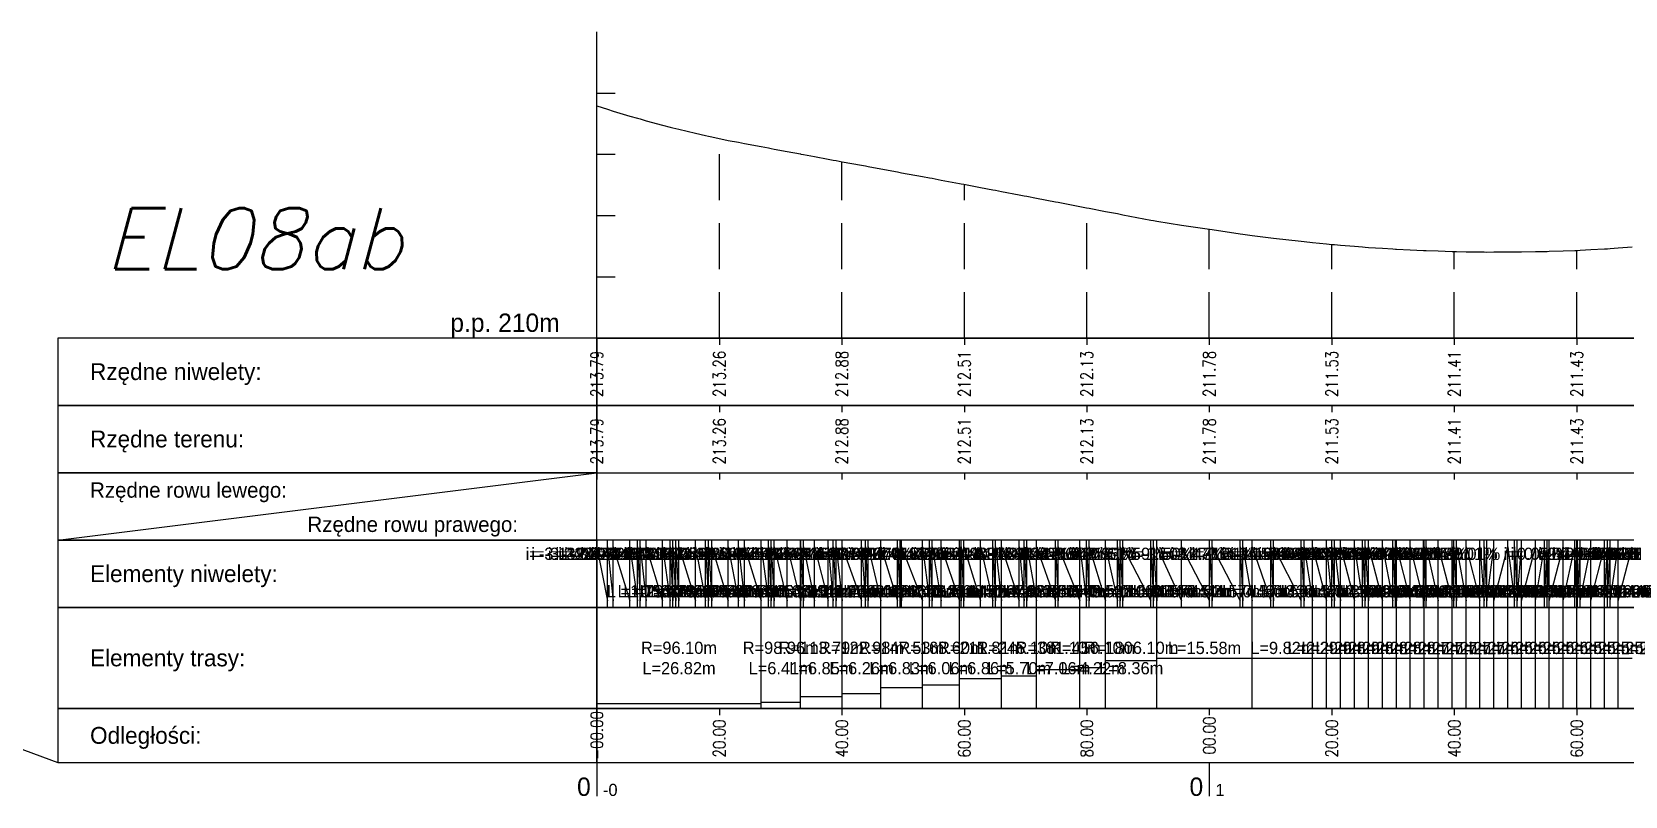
# Model space of a CAD drawing. Header units: metres. Extents: x 7399493 to 7407015, y 5696902 to 5712236.
# Drawn here: x 7406036.4 to 7406296.5, y 5701190.1 to 5701314.9 of the extents above; entities that cross this region are included whole.
import ezdxf

# ---------------------------------------------------------------- set-up
doc = ezdxf.new("R2010")
doc.units = ezdxf.units.M
doc.linetypes.add('DASHED', pattern=[0.75, 0.5, -0.25])
for name, color, linetype in [('pomoc', 140, 'Continuous'), ('PR_0', 7, 'Continuous'), ('PR_istniejacy_teren', 7, 'Continuous')]:
    doc.layers.add(name, color=color, linetype=linetype)
doc.styles.add('simplex 0.80', font='simplex.shx', dxfattribs={"width": 0.8})
doc.styles.add('Standard poch.', font='simplex.shx', dxfattribs={"oblique": 15})

# ---------------------------------------------------------------- blocks, each defined once
blk = doc.blocks.new('*U191')
at = {"layer": 'PR_0', "color": 1, "linetype": 'Continuous', "lineweight": -3, "char_height": 2}
for s, insert, attachment_point in [('i=-3.11%', (7404375.19, 5701780.92), 9), ('i=-3.24%', (7404376.12, 5701780.92), 9), ('i=-3.02%', (7404378.8, 5701780.92), 9), ('i=-2.79%', (7404380.08, 5701780.92), 9), ('i=-2.87%', (7404380.53, 5701780.92), 9), ('i=-2.93%', (7404381.48, 5701780.92), 9), ('i=-2.71%', (7404384.16, 5701780.92), 9), ('i=-2.48%', (7404385.42, 5701780.92), 9), ('i=-2.55%', (7404385.87, 5701780.92), 9), ('i=-2.67%', (7404386.31, 5701780.92), 9), ('i=-2.61%', (7404386.85, 5701780.92), 9), ('i=-2.39%', (7404389.53, 5701780.92), 9), ('i=-2.17%', (7404391.2, 5701780.92), 9), ('i=-2.35%', (7404391.65, 5701780.92), 9), ('i=-2.30%', (7404392.21, 5701780.92), 9), ('i=-2.08%', (7404394.89, 5701780.92), 9), ('i=-1.86%', (7404396.54, 5701780.92), 9), ('i=-2.12%', (7404397.57, 5701780.92), 9), ('i=-1.89%', (7404400.25, 5701780.92), 9), ('i=-1.69%', (7404401.44, 5701780.92), 9), ('i=-1.74%', (7404401.88, 5701780.92), 9), ('i=-2.14%', (7404402.39, 5701780.92), 9), ('i=-1.97%', (7404404.53, 5701780.92), 9), ('i=-1.80%', (7404406.67, 5701780.92), 9), ('i=-1.63%', (7404406.77, 5701780.92), 9), ('i=-1.67%', (7404407.2, 5701780.92), 9), ('i=-1.98%', (7404408.95, 5701780.92), 9), ('i=-1.82%', (7404411.23, 5701780.92), 9), ('i=-1.66%', (7404412.05, 5701780.92), 9), ('i=-1.70%', (7404412.49, 5701780.92), 9), ('i=-2.03%', (7404413.52, 5701780.92), 9), ('i=-1.85%', (7404416.65, 5701780.92), 9), ('i=-1.64%', (7404417.31, 5701780.92), 9), ('i=-1.68%', (7404417.75, 5701780.92), 9), ('i=-1.99%', (7404419.78, 5701780.92), 9), ('i=-1.79%', (7404422.54, 5701780.92), 9), ('i=-1.83%', (7404422.99, 5701780.92), 9), ('i=-2.09%', (7404423.19, 5701780.92), 9), ('i=-1.90%', (7404426.61, 5701780.92), 9), ('i=-1.74%', (7404427.75, 5701780.92), 9), ('i=-1.76%', (7404428.19, 5701780.92), 9), ('i=-2.01%', (7404429.64, 5701780.92), 9), ('i=-1.86%', (7404432.67, 5701780.92), 9), ('i=-1.72%', (7404432.94, 5701780.92), 9), ('i=-1.75%', (7404433.38, 5701780.92), 9), ('i=-1.95%', (7404436.1, 5701780.92), 9), ('i=-1.82%', (7404438.08, 5701780.92), 9), ('i=-1.84%', (7404438.53, 5701780.92), 9), ('i=-2.01%', (7404439.53, 5701780.92), 9), ('i=-1.90%', (7404442.38, 5701780.92), 9), ('i=-1.81%', (7404443.22, 5701780.92), 9), ('i=-1.83%', (7404443.66, 5701780.92), 9), ('i=-1.97%', (7404445.23, 5701780.92), 9), ('i=-1.89%', (7404448.32, 5701780.92), 9), ('i=-1.91%', (7404448.76, 5701780.92), 9), ('i=-1.94%', (7404452.29, 5701780.92), 9), ('i=-1.86%', (7404453.39, 5701780.92), 9), ('i=-1.87%', (7404453.83, 5701780.92), 9), ('i=-1.96%', (7404456.51, 5701780.92), 9), ('i=-1.90%', (7404458.43, 5701780.92), 9), ('i=-1.91%', (7404458.88, 5701780.92), 9), ('i=-1.95%', (7404459.32, 5701780.92), 9), ('i=-1.95%', (7404463.9, 5701780.92), 9), ('i=-1.61%', (7404464.33, 5701780.92), 9), ('i=-1.61%', (7404464.87, 5701780.92), 9), ('i=-1.59%', (7404468.9, 5701780.92), 9), ('i=-1.50%', (7404473.46, 5701780.92), 9), ('i=-1.50%', (7404473.9, 5701780.92), 9), ('i=-1.47%', (7404478.46, 5701780.92), 9), ('i=-1.47%', (7404478.9, 5701780.92), 9), ('i=-1.31%', (7404480.46, 5701780.92), 9), ('i=-1.31%', (7404483.46, 5701780.92), 9), ('i=-1.31%', (7404483.9, 5701780.92), 9), ('i=-1.15%', (7404488.46, 5701780.92), 9), ('i=-1.15%', (7404488.9, 5701780.92), 9), ('i=-0.98%', (7404490.28, 5701780.92), 9), ('i=-0.98%', (7404492.57, 5701780.92), 9), ('i=-0.98%', (7404493.46, 5701780.92), 9), ('i=-0.98%', (7404493.89, 5701780.92), 9), ('i=-0.81%', (7404494.85, 5701780.92), 9), ('i=-0.81%', (7404497.14, 5701780.92), 9), ('i=-0.82%', (7404498.45, 5701780.92), 9), ('i=-0.82%', (7404498.88, 5701780.92), 9), ('i=-0.64%', (7404499.42, 5701780.92), 9), ('i=-0.65%', (7404501.71, 5701780.92), 9), ('i=-0.66%', (7404503.43, 5701780.92), 9), ('i=-0.66%', (7404503.86, 5701780.92), 9), ('i=-0.46%', (7404503.99, 5701780.92), 9), ('i=-0.47%', (7404506.26, 5701780.92), 9), ('i=-0.49%', (7404508.4, 5701780.92), 9), ('i=-0.49%', (7404508.54, 5701780.92), 9), ('i=-0.51%', (7404508.83, 5701780.92), 9), ('i=-0.30%', (7404510.81, 5701780.92), 9), ('i=-0.32%', (7404513.09, 5701780.92), 9), ('i=-0.35%', (7404513.36, 5701780.92), 9), ('i=-0.35%', (7404513.8, 5701780.92), 9), ('i=-0.12%', (7404515.36, 5701780.92), 9), ('i=-0.15%', (7404517.63, 5701780.92), 9), ('i=-0.18%', (7404518.31, 5701780.92), 9), ('i=-0.18%', (7404518.75, 5701780.92), 9), ('i=-0.01%', (7404523.26, 5701780.92), 9), ('i=-0.01%', (7404523.69, 5701780.92), 9), ('i=0.05%', (7404524.25, 5701780.92), 7), ('i=0.02%', (7404525.39, 5701780.92), 7), ('i=0.24%', (7404529.19, 5701780.92), 7), ('i=0.20%', (7404529.92, 5701780.92), 7), ('i=0.16%', (7404532.18, 5701780.92), 7), ('i=0.16%', (7404533.69, 5701780.92), 7), ('i=0.42%', (7404534.13, 5701780.92), 7), ('i=0.38%', (7404534.44, 5701780.92), 7), ('i=0.33%', (7404536.7, 5701780.92), 7), ('i=0.33%', (7404538.62, 5701780.92), 7), ('i=0.28%', (7404538.95, 5701780.92), 7), ('i=0.56%', (7404539.06, 5701780.92), 7), ('i=0.56%', (7404539.49, 5701780.92), 7), ('i=0.51%', (7404541.21, 5701780.92), 7), ('i=0.46%', (7404543.46, 5701780.92), 7), ('L =1.75m', (7404377.81, 5701774.8), 7), ('L =0.93m', (7404379.56, 5701774.8), 7), ('L =2.68m', (7404380.49, 5701774.8), 7), ('L =1.28m', (7404383.18, 5701774.8), 7), ('L =0.45m', (7404384.45, 5701774.8), 7), ('L =0.96m', (7404384.9, 5701774.8), 7), ('L =2.68m', (7404385.86, 5701774.8), 7), ('L =1.25m', (7404388.54, 5701774.8), 7), ('L =0.45m', (7404389.79, 5701774.8), 7), ('L =0.44m', (7404390.24, 5701774.8), 7), ('L =0.54m', (7404390.68, 5701774.8), 7), ('L =2.68m', (7404391.22, 5701774.8), 7), ('L =1.68m', (7404393.9, 5701774.8), 7), ('L =0.44m', (7404395.58, 5701774.8), 7), ('L =0.56m', (7404396.02, 5701774.8), 7), ('L =2.68m', (7404396.58, 5701774.8), 7), ('L =1.65m', (7404399.27, 5701774.8), 7), ('L =1.03m', (7404400.92, 5701774.8), 7), ('L =2.68m', (7404401.95, 5701774.8), 7), ('L =1.19m', (7404404.63, 5701774.8), 7), ('L =0.44m', (7404405.81, 5701774.8), 7), ('L =0.51m', (7404406.26, 5701774.8), 7), ('L =2.14m', (7404406.77, 5701774.8), 7), ('L =2.14m', (7404408.9, 5701774.8), 7), ('L =0.10m', (7404411.04, 5701774.8), 7), ('L =0.43m', (7404411.14, 5701774.8), 7), ('L =1.75m', (7404411.57, 5701774.8), 7), ('L =2.28m', (7404413.33, 5701774.8), 7), ('L =0.81m', (7404415.61, 5701774.8), 7), ('L =0.44m', (7404416.42, 5701774.8), 7), ('L =1.03m', (7404416.86, 5701774.8), 7), ('L =3.13m', (7404417.89, 5701774.8), 7), ('L =0.66m', (7404421.02, 5701774.8), 7), ('L =0.44m', (7404421.68, 5701774.8), 7), ('L =2.03m', (7404422.13, 5701774.8), 7), ('L =2.76m', (7404424.15, 5701774.8), 7), ('L =0.45m', (7404426.92, 5701774.8), 7), ('L =0.21m', (7404427.36, 5701774.8), 7), ('L =3.41m', (7404427.57, 5701774.8), 7), ('L =1.14m', (7404430.98, 5701774.8), 7), ('L =0.45m', (7404432.12, 5701774.8), 7), ('L =1.44m', (7404432.57, 5701774.8), 7), ('L =3.03m', (7404434.01, 5701774.8), 7), ('L =0.27m', (7404437.04, 5701774.8), 7), ('L =0.44m', (7404437.32, 5701774.8), 7), ('L =2.72m', (7404437.75, 5701774.8), 7), ('L =1.98m', (7404440.48, 5701774.8), 7), ('L =0.45m', (7404442.46, 5701774.8), 7), ('L =1.00m', (7404442.91, 5701774.8), 7), ('L =2.85m', (7404443.91, 5701774.8), 7), ('L =0.84m', (7404446.76, 5701774.8), 7), ('L =0.44m', (7404447.59, 5701774.8), 7), ('L =1.57m', (7404448.03, 5701774.8), 7), ('L =3.09m', (7404449.6, 5701774.8), 7), ('L =0.44m', (7404452.69, 5701774.8), 7), ('L =3.53m', (7404453.13, 5701774.8), 7), ('L =1.10m', (7404456.66, 5701774.8), 7), ('L =0.44m', (7404457.76, 5701774.8), 7), ('L =2.68m', (7404458.21, 5701774.8), 7), ('L =1.92m', (7404460.88, 5701774.8), 7), ('L =0.44m', (7404462.81, 5701774.8), 7), ('L =0.44m', (7404463.25, 5701774.8), 7), ('L =4.57m', (7404463.7, 5701774.8), 7), ('L =0.44m', (7404468.27, 5701774.8), 7), ('L =0.54m', (7404468.71, 5701774.8), 7), ('L =4.02m', (7404469.25, 5701774.8), 7), ('L =4.57m', (7404473.27, 5701774.8), 7), ('L =0.43m', (7404477.84, 5701774.8), 7), ('L =4.57m', (7404478.27, 5701774.8), 7), ('L =0.43m', (7404482.84, 5701774.8), 7), ('L =1.56m', (7404483.27, 5701774.8), 7), ('L =3.01m', (7404484.83, 5701774.8), 7), ('L =0.43m', (7404487.84, 5701774.8), 7), ('L =4.57m', (7404488.27, 5701774.8), 7), ('L =0.43m', (7404492.84, 5701774.8), 7), ('L =1.38m', (7404493.27, 5701774.8), 7), ('L =2.29m', (7404494.65, 5701774.8), 7), ('L =0.89m', (7404496.94, 5701774.8), 7), ('L =0.43m', (7404497.83, 5701774.8), 7), ('L =0.96m', (7404498.27, 5701774.8), 7), ('L =2.28m', (7404499.23, 5701774.8), 7), ('L =1.31m', (7404501.51, 5701774.8), 7), ('L =0.43m', (7404502.82, 5701774.8), 7), ('L =0.54m', (7404503.26, 5701774.8), 7), ('L =2.28m', (7404503.8, 5701774.8), 7), ('L =1.72m', (7404506.08, 5701774.8), 7), ('L =0.43m', (7404507.8, 5701774.8), 7), ('L =0.12m', (7404508.24, 5701774.8), 7), ('L =2.28m', (7404508.36, 5701774.8), 7), ('L =1.14m', (7404521.02, 5701774.8), 9), ('L =2.13m', (7404510.64, 5701774.8), 7), ('L =2.26m', (7404523.28, 5701774.8), 9), ('L =0.14m', (7404512.77, 5701774.8), 7), ('L =0.29m', (7404512.91, 5701774.8), 7), ('L =1.98m', (7404513.21, 5701774.8), 7), ('L =0.73m', (7404525.55, 5701774.8), 9), ('L =2.27m', (7404515.19, 5701774.8), 7), ('L =2.26m', (7404527.81, 5701774.8), 9), ('L =0.27m', (7404517.46, 5701774.8), 7), ('L =0.44m', (7404517.74, 5701774.8), 7), ('L =1.51m', (7404529.32, 5701774.8), 9), ('L =1.56m', (7404518.17, 5701774.8), 7), ('L =0.43m', (7404529.75, 5701774.8), 9), ('L =0.31m', (7404530.07, 5701774.8), 9), ('L =2.27m', (7404519.73, 5701774.8), 7), ('L =2.26m', (7404532.32, 5701774.8), 9), ('L =0.69m', (7404522, 5701774.8), 7), ('L =0.44m', (7404522.69, 5701774.8), 7), ('L =1.92m', (7404534.25, 5701774.8), 9), ('L =0.33m', (7404534.58, 5701774.8), 9), ('L =0.10m', (7404534.68, 5701774.8), 9), ('L =0.43m', (7404535.11, 5701774.8), 9), ('L =1.72m', (7404536.83, 5701774.8), 9), ('L =1.10m', (7404526.53, 5701774.8), 7), ('L =0.44m', (7404527.63, 5701774.8), 7), ('L =2.25m', (7404539.09, 5701774.8), 9), ('L =0.51m', (7404539.6, 5701774.8), 9), ('L =0.43m', (7404540.03, 5701774.8), 9), ('L =1.30m', (7404541.34, 5701774.8), 9), ('L =2.25m', (7404543.58, 5701774.8), 9), ('L =0.92m', (7404544.51, 5701774.8), 9), ('L =1.32m', (7404545.83, 5701774.8), 9), ('L =2.24m', (7404548.07, 5701774.8), 9), ('L =0.90m', (7404548.97, 5701774.8), 9), ('L =0.44m', (7404549.41, 5701774.8), 9), ('L =0.91m', (7404550.32, 5701774.8), 9), ('L =2.24m', (7404552.56, 5701774.8), 9), ('L =1.31m', (7404553.86, 5701774.8), 9), ('L =0.43m', (7404554.3, 5701774.8), 9), ('L =0.50m', (7404554.8, 5701774.8), 9)]:
    blk.add_mtext(s, dxfattribs=dict(at, insert=insert, attachment_point=attachment_point))
blk = doc.blocks.new('*U190')
at = {"layer": 'pomoc', "color": 1, "linetype": 'Continuous', "lineweight": -3, "char_height": 2}
for s, insert, attachment_point in [('R=96.10m^JL=26.82m', (7404389.6, 5701764.92), 5), ('R=98.96m^JL=6.41m', (7404406.21, 5701764.92), 5), ('R=113.79m^JL=6.85m', (7404412.84, 5701764.92), 5), ('R=122.98m^JL=6.26m', (7404419.4, 5701764.92), 5), ('R=147.53m^JL=6.83m', (7404425.94, 5701764.92), 5), ('R=163.60m^JL=6.06m', (7404432.39, 5701764.92), 5), ('R=211.81m^JL=6.86m', (7404438.85, 5701764.92), 5), ('R=246.10m^JL=5.70m', (7404445.13, 5701764.92), 5), ('R=381.10m^JL=7.06m', (7404451.51, 5701764.92), 5), ('R=456.10m^JL=4.22m', (7404457.15, 5701764.92), 5), ('R=1806.10m^JL=8.36m', (7404463.44, 5701764.92), 5), ('L=15.58m', (7404475.41, 5701765.55), 8), ('L=9.82m', (7404488.12, 5701765.55), 8), ('L=2.29m', (7404494.17, 5701765.55), 8), ('L=2.29m', (7404496.46, 5701765.55), 8), ('L=2.28m', (7404498.74, 5701765.55), 8), ('L=2.29m', (7404501.03, 5701765.55), 8), ('L=2.28m', (7404503.31, 5701765.55), 8), ('L=2.28m', (7404505.6, 5701765.55), 8), ('L=2.28m', (7404507.87, 5701765.55), 8), ('L=2.28m', (7404510.15, 5701765.55), 8), ('L=2.27m', (7404512.43, 5701765.55), 8), ('L=2.27m', (7404514.7, 5701765.55), 8), ('L=2.27m', (7404516.97, 5701765.55), 8), ('L=2.27m', (7404519.24, 5701765.55), 8), ('L=2.27m', (7404521.51, 5701765.55), 8), ('L=2.26m', (7404523.78, 5701765.55), 8), ('L=2.26m', (7404526.04, 5701765.55), 8), ('L=2.26m', (7404528.3, 5701765.55), 8), ('L=2.26m', (7404530.56, 5701765.55), 8), ('L=2.26m', (7404532.82, 5701765.55), 8), ('L=2.26m', (7404535.08, 5701765.55), 8), ('L=2.25m', (7404537.33, 5701765.55), 8), ('L=2.25m', (7404539.58, 5701765.55), 8), ('L=2.25m', (7404541.84, 5701765.55), 8), ('L=2.25m', (7404544.08, 5701765.55), 8), ('L=2.25m', (7404546.33, 5701765.55), 8), ('L=2.24m', (7404548.58, 5701765.55), 8)]:
    blk.add_mtext(s, dxfattribs=dict(at, insert=insert, attachment_point=attachment_point))
blk = doc.blocks.new('*U188')
at = {"layer": 'pomoc', "color": 1, "linetype": 'Continuous', "lineweight": -3}
for s, insert, char_height, attachment_point in [('0', (7404375.19, 5701742.37), 3, 9), ('0', (7404475.19, 5701742.37), 3, 9), ('-0', (7404377.19, 5701742.37), 2, 7), ('1', (7404477.19, 5701742.37), 2, 7)]:
    blk.add_mtext(s, dxfattribs=dict(at, insert=insert, char_height=char_height, attachment_point=attachment_point))

msp = doc.modelspace()

# ---------------------------------------------------------------- linework, layer by layer
at = {"layer": 'pomoc', "color": 7, "linetype": 'Continuous', "lineweight": -3}
for p, q in [((7406128.65, 5701264.91), (7406128.65, 5701314.91)), ((7406128.65, 5701304.91), (7406131.65, 5701304.91)), ((7406128.65, 5701294.91), (7406131.65, 5701294.91)), ((7406128.65, 5701284.91), (7406131.65, 5701284.91)), ((7406128.65, 5701274.91), (7406131.65, 5701274.91)), ((7406128.65, 5701264.91), (7406568.65, 5701264.91)), ((7406128.65, 5701253.91), (7406128.65, 5701252.81)), ((7406148.65, 5701253.91), (7406148.65, 5701252.81)), ((7406168.65, 5701253.91), (7406168.65, 5701252.81)), ((7406188.65, 5701253.91), (7406188.65, 5701252.81)), ((7406208.65, 5701253.91), (7406208.65, 5701252.81)), ((7406228.65, 5701253.91), (7406228.65, 5701252.81)), ((7406248.65, 5701253.91), (7406248.65, 5701252.81)), ((7406268.65, 5701253.91), (7406268.65, 5701252.81)), ((7406288.65, 5701253.91), (7406288.65, 5701252.81)), ((7406040.65, 5701231.91), (7406128.65, 5701242.91)), ((7406128.65, 5701242.91), (7406128.65, 5701241.81)), ((7406148.65, 5701242.91), (7406148.65, 5701241.81)), ((7406168.65, 5701242.91), (7406168.65, 5701241.81)), ((7406188.65, 5701242.91), (7406188.65, 5701241.81)), ((7406208.65, 5701242.91), (7406208.65, 5701241.81)), ((7406228.65, 5701242.91), (7406228.65, 5701241.81)), ((7406248.65, 5701242.91), (7406248.65, 5701241.81)), ((7406268.65, 5701242.91), (7406268.65, 5701241.81)), ((7406288.65, 5701242.91), (7406288.65, 5701241.81)), ((7406128.65, 5701204.41), (7406128.65, 5701203.31)), ((7406148.65, 5701204.41), (7406148.65, 5701203.31)), ((7406168.65, 5701204.41), (7406168.65, 5701203.31)), ((7406188.65, 5701204.41), (7406188.65, 5701203.31)), ((7406208.65, 5701204.41), (7406208.65, 5701203.31)), ((7406228.65, 5701204.41), (7406228.65, 5701203.31)), ((7406248.65, 5701204.41), (7406248.65, 5701203.31)), ((7406268.65, 5701204.41), (7406268.65, 5701203.31)), ((7406288.65, 5701204.41), (7406288.65, 5701203.31)), ((7406128.65, 5701195.61), (7406128.65, 5701190.11)), ((7406228.65, 5701195.61), (7406228.65, 5701190.11))]:
    msp.add_line(p, q, dxfattribs=at)
at = {"layer": 'pomoc', "color": 7, "linetype": 'DASHED', "lineweight": -3, "ltscale": 15}
for p, q in [((7406128.65, 5701264.91), (7406128.65, 5701302.82)), ((7406148.65, 5701264.91), (7406148.65, 5701297.49)), ((7406168.65, 5701264.91), (7406168.65, 5701293.71)), ((7406188.65, 5701264.91), (7406188.65, 5701290)), ((7406208.65, 5701264.91), (7406208.65, 5701286.19)), ((7406228.65, 5701264.91), (7406228.65, 5701282.68)), ((7406248.65, 5701264.91), (7406248.65, 5701280.2)), ((7406268.65, 5701264.91), (7406268.65, 5701279.04)), ((7406288.65, 5701264.91), (7406288.65, 5701279.23))]:
    msp.add_line(p, q, dxfattribs=at)
at = {"layer": 'pomoc', "color": 1, "linetype": 'Continuous', "lineweight": -3}
for p, q in [((7406128.65, 5701264.91), (7406128.65, 5701263.81)), ((7406148.65, 5701264.91), (7406148.65, 5701263.81)), ((7406168.65, 5701264.91), (7406168.65, 5701263.81)), ((7406188.65, 5701264.91), (7406188.65, 5701263.81)), ((7406208.65, 5701264.91), (7406208.65, 5701263.81)), ((7406228.65, 5701264.91), (7406228.65, 5701263.81)), ((7406248.65, 5701264.91), (7406248.65, 5701263.81)), ((7406268.65, 5701264.91), (7406268.65, 5701263.81)), ((7406288.65, 5701264.91), (7406288.65, 5701263.81)), ((7406128.65, 5701242.91), (7406128.65, 5701241.81)), ((7406148.65, 5701242.91), (7406148.65, 5701241.81)), ((7406168.65, 5701242.91), (7406168.65, 5701241.81)), ((7406188.65, 5701242.91), (7406188.65, 5701241.81)), ((7406208.65, 5701242.91), (7406208.65, 5701241.81)), ((7406228.65, 5701242.91), (7406228.65, 5701241.81)), ((7406248.65, 5701242.91), (7406248.65, 5701241.81)), ((7406268.65, 5701242.91), (7406268.65, 5701241.81)), ((7406288.65, 5701242.91), (7406288.65, 5701241.81)), ((7406128.65, 5701220.91), (7406128.65, 5701231.91)), ((7406128.65, 5701230.81), (7406130.4, 5701222.01)), ((7406130.4, 5701220.91), (7406130.4, 5701231.91)), ((7406130.4, 5701230.81), (7406131.33, 5701222.01)), ((7406131.33, 5701220.91), (7406131.33, 5701231.91)), ((7406131.33, 5701230.81), (7406134.01, 5701222.01)), ((7406134.01, 5701220.91), (7406134.01, 5701231.91)), ((7406134.01, 5701230.81), (7406135.29, 5701222.01)), ((7406135.29, 5701220.91), (7406135.29, 5701231.91)), ((7406135.29, 5701230.81), (7406135.74, 5701222.01)), ((7406135.74, 5701220.91), (7406135.74, 5701231.91)), ((7406135.74, 5701230.81), (7406136.69, 5701222.01)), ((7406136.69, 5701220.91), (7406136.69, 5701231.91)), ((7406136.69, 5701230.81), (7406139.37, 5701222.01)), ((7406139.37, 5701220.91), (7406139.37, 5701231.91)), ((7406139.37, 5701230.81), (7406140.63, 5701222.01)), ((7406140.63, 5701220.91), (7406140.63, 5701231.91)), ((7406140.63, 5701230.81), (7406141.07, 5701222.01)), ((7406141.07, 5701220.91), (7406141.07, 5701231.91)), ((7406141.07, 5701230.81), (7406141.52, 5701222.01)), ((7406141.52, 5701220.91), (7406141.52, 5701231.91)), ((7406141.52, 5701230.81), (7406142.05, 5701222.01)), ((7406142.05, 5701220.91), (7406142.05, 5701231.91)), ((7406142.05, 5701230.81), (7406144.74, 5701222.01)), ((7406144.74, 5701220.91), (7406144.74, 5701231.91)), ((7406144.74, 5701230.81), (7406146.41, 5701222.01)), ((7406146.41, 5701220.91), (7406146.41, 5701231.91)), ((7406146.41, 5701230.81), (7406146.86, 5701222.01)), ((7406146.86, 5701220.91), (7406146.86, 5701231.91)), ((7406146.86, 5701230.81), (7406147.42, 5701222.01)), ((7406147.42, 5701220.91), (7406147.42, 5701231.91)), ((7406147.42, 5701230.81), (7406150.1, 5701222.01)), ((7406150.1, 5701220.91), (7406150.1, 5701231.91)), ((7406150.1, 5701230.81), (7406151.75, 5701222.01)), ((7406151.75, 5701220.91), (7406151.75, 5701231.91)), ((7406151.75, 5701230.81), (7406152.78, 5701222.01)), ((7406152.78, 5701220.91), (7406152.78, 5701231.91)), ((7406152.78, 5701230.81), (7406155.46, 5701222.01)), ((7406155.46, 5701220.91), (7406155.46, 5701231.91)), ((7406155.46, 5701230.81), (7406156.65, 5701222.01)), ((7406156.65, 5701220.91), (7406156.65, 5701231.91)), ((7406156.65, 5701230.81), (7406157.09, 5701222.01)), ((7406157.09, 5701220.91), (7406157.09, 5701231.91)), ((7406157.09, 5701230.81), (7406157.6, 5701222.01)), ((7406157.6, 5701220.91), (7406157.6, 5701231.91)), ((7406157.6, 5701230.81), (7406159.74, 5701222.01)), ((7406159.74, 5701220.91), (7406159.74, 5701231.91)), ((7406159.74, 5701230.81), (7406161.88, 5701222.01)), ((7406161.88, 5701220.91), (7406161.88, 5701231.91)), ((7406161.88, 5701230.81), (7406161.98, 5701222.01)), ((7406161.98, 5701220.91), (7406161.98, 5701231.91)), ((7406161.98, 5701230.81), (7406162.41, 5701222.01)), ((7406162.41, 5701220.91), (7406162.41, 5701231.91)), ((7406162.41, 5701230.81), (7406164.16, 5701222.01)), ((7406164.16, 5701220.91), (7406164.16, 5701231.91)), ((7406164.16, 5701230.81), (7406166.44, 5701222.01)), ((7406166.44, 5701220.91), (7406166.44, 5701231.91)), ((7406166.44, 5701230.81), (7406167.25, 5701222.01)), ((7406167.25, 5701220.91), (7406167.25, 5701231.91)), ((7406167.25, 5701230.81), (7406167.7, 5701222.01)), ((7406167.7, 5701220.91), (7406167.7, 5701231.91)), ((7406167.7, 5701230.81), (7406168.73, 5701222.01)), ((7406168.73, 5701220.91), (7406168.73, 5701231.91)), ((7406168.73, 5701230.81), (7406171.86, 5701222.01)), ((7406171.86, 5701220.91), (7406171.86, 5701231.91)), ((7406171.86, 5701230.81), (7406172.51, 5701222.01)), ((7406172.51, 5701220.91), (7406172.51, 5701231.91)), ((7406172.51, 5701230.81), (7406172.96, 5701222.01)), ((7406172.96, 5701220.91), (7406172.96, 5701231.91)), ((7406172.96, 5701230.81), (7406174.99, 5701222.01)), ((7406174.99, 5701220.91), (7406174.99, 5701231.91)), ((7406174.99, 5701230.81), (7406177.75, 5701222.01)), ((7406177.75, 5701220.91), (7406177.75, 5701231.91)), ((7406177.75, 5701230.81), (7406178.2, 5701222.01)), ((7406178.2, 5701220.91), (7406178.2, 5701231.91)), ((7406178.2, 5701230.81), (7406178.4, 5701222.01)), ((7406178.4, 5701220.91), (7406178.4, 5701231.91)), ((7406178.4, 5701230.81), (7406181.82, 5701222.01)), ((7406181.82, 5701220.91), (7406181.82, 5701231.91)), ((7406181.82, 5701230.81), (7406182.96, 5701222.01)), ((7406182.96, 5701220.91), (7406182.96, 5701231.91)), ((7406182.96, 5701230.81), (7406183.4, 5701222.01)), ((7406183.4, 5701220.91), (7406183.4, 5701231.91)), ((7406183.4, 5701230.81), (7406184.85, 5701222.01)), ((7406184.85, 5701220.91), (7406184.85, 5701231.91)), ((7406184.85, 5701230.81), (7406187.88, 5701222.01)), ((7406187.88, 5701220.91), (7406187.88, 5701231.91)), ((7406187.88, 5701230.81), (7406188.15, 5701222.01)), ((7406188.15, 5701220.91), (7406188.15, 5701231.91)), ((7406188.15, 5701230.81), (7406188.59, 5701222.01)), ((7406188.59, 5701220.91), (7406188.59, 5701231.91)), ((7406188.59, 5701230.81), (7406191.31, 5701222.01)), ((7406191.31, 5701220.91), (7406191.31, 5701231.91)), ((7406191.31, 5701230.81), (7406193.29, 5701222.01)), ((7406193.29, 5701220.91), (7406193.29, 5701231.91)), ((7406193.29, 5701230.81), (7406193.74, 5701222.01)), ((7406193.74, 5701220.91), (7406193.74, 5701231.91)), ((7406193.74, 5701230.81), (7406194.74, 5701222.01)), ((7406194.74, 5701220.91), (7406194.74, 5701231.91)), ((7406194.74, 5701230.81), (7406197.59, 5701222.01)), ((7406197.59, 5701220.91), (7406197.59, 5701231.91)), ((7406197.59, 5701230.81), (7406198.43, 5701222.01)), ((7406198.43, 5701220.91), (7406198.43, 5701231.91)), ((7406198.43, 5701230.81), (7406198.87, 5701222.01)), ((7406198.87, 5701220.91), (7406198.87, 5701231.91)), ((7406198.87, 5701230.81), (7406200.44, 5701222.01)), ((7406200.44, 5701220.91), (7406200.44, 5701231.91)), ((7406200.44, 5701230.81), (7406203.53, 5701222.01)), ((7406203.53, 5701220.91), (7406203.53, 5701231.91)), ((7406203.53, 5701230.81), (7406203.97, 5701222.01)), ((7406203.97, 5701220.91), (7406203.97, 5701231.91)), ((7406203.97, 5701230.81), (7406207.5, 5701222.01)), ((7406207.5, 5701220.91), (7406207.5, 5701231.91)), ((7406207.5, 5701230.81), (7406208.6, 5701222.01)), ((7406208.6, 5701220.91), (7406208.6, 5701231.91)), ((7406208.6, 5701230.81), (7406209.04, 5701222.01)), ((7406209.04, 5701220.91), (7406209.04, 5701231.91)), ((7406209.04, 5701230.81), (7406211.72, 5701222.01)), ((7406211.72, 5701220.91), (7406211.72, 5701231.91)), ((7406211.72, 5701230.81), (7406213.64, 5701222.01)), ((7406213.64, 5701220.91), (7406213.64, 5701231.91)), ((7406213.64, 5701230.81), (7406214.09, 5701222.01)), ((7406214.09, 5701220.91), (7406214.09, 5701231.91)), ((7406214.09, 5701230.81), (7406214.53, 5701222.01)), ((7406214.53, 5701220.91), (7406214.53, 5701231.91)), ((7406214.53, 5701230.81), (7406219.1, 5701222.01)), ((7406219.1, 5701220.91), (7406219.1, 5701231.91)), ((7406219.1, 5701230.81), (7406219.54, 5701222.01)), ((7406219.54, 5701220.91), (7406219.54, 5701231.91)), ((7406219.54, 5701230.81), (7406220.08, 5701222.01)), ((7406220.08, 5701220.91), (7406220.08, 5701231.91)), ((7406220.08, 5701230.81), (7406224.11, 5701222.01)), ((7406224.11, 5701220.91), (7406224.11, 5701231.91)), ((7406224.11, 5701230.81), (7406228.67, 5701222.01)), ((7406228.67, 5701220.91), (7406228.67, 5701231.91)), ((7406228.67, 5701230.81), (7406229.11, 5701222.01)), ((7406229.11, 5701220.91), (7406229.11, 5701231.91)), ((7406229.11, 5701230.81), (7406233.67, 5701222.01)), ((7406233.67, 5701220.91), (7406233.67, 5701231.91)), ((7406233.67, 5701230.81), (7406234.11, 5701222.01)), ((7406234.11, 5701220.91), (7406234.11, 5701231.91)), ((7406234.11, 5701230.81), (7406235.66, 5701222.01)), ((7406235.66, 5701220.91), (7406235.66, 5701231.91)), ((7406235.66, 5701230.81), (7406238.67, 5701222.01)), ((7406238.67, 5701220.91), (7406238.67, 5701231.91)), ((7406238.67, 5701230.81), (7406239.11, 5701222.01)), ((7406239.11, 5701220.91), (7406239.11, 5701231.91)), ((7406239.11, 5701230.81), (7406243.67, 5701222.01)), ((7406243.67, 5701220.91), (7406243.67, 5701231.91)), ((7406243.67, 5701230.81), (7406244.11, 5701222.01)), ((7406244.11, 5701220.91), (7406244.11, 5701231.91)), ((7406244.11, 5701230.81), (7406245.49, 5701222.01)), ((7406245.49, 5701220.91), (7406245.49, 5701231.91)), ((7406245.49, 5701230.81), (7406247.78, 5701222.01)), ((7406247.78, 5701220.91), (7406247.78, 5701231.91)), ((7406247.78, 5701230.81), (7406248.67, 5701222.01)), ((7406248.67, 5701220.91), (7406248.67, 5701231.91)), ((7406248.67, 5701230.81), (7406249.1, 5701222.01)), ((7406249.1, 5701220.91), (7406249.1, 5701231.91)), ((7406249.1, 5701230.81), (7406250.06, 5701222.01)), ((7406250.06, 5701220.91), (7406250.06, 5701231.91)), ((7406250.06, 5701230.81), (7406252.35, 5701222.01)), ((7406252.35, 5701220.91), (7406252.35, 5701231.91)), ((7406252.35, 5701230.81), (7406253.66, 5701222.01)), ((7406253.66, 5701220.91), (7406253.66, 5701231.91)), ((7406253.66, 5701230.81), (7406254.09, 5701222.01)), ((7406254.09, 5701220.91), (7406254.09, 5701231.91)), ((7406254.09, 5701230.81), (7406254.63, 5701222.01)), ((7406254.63, 5701220.91), (7406254.63, 5701231.91)), ((7406254.63, 5701230.81), (7406256.91, 5701222.01)), ((7406256.91, 5701220.91), (7406256.91, 5701231.91)), ((7406256.91, 5701230.81), (7406258.64, 5701222.01)), ((7406258.64, 5701220.91), (7406258.64, 5701231.91)), ((7406258.64, 5701230.81), (7406259.07, 5701222.01)), ((7406259.07, 5701220.91), (7406259.07, 5701231.91)), ((7406259.07, 5701230.81), (7406259.19, 5701222.01)), ((7406259.19, 5701220.91), (7406259.19, 5701231.91)), ((7406259.19, 5701230.81), (7406261.47, 5701222.01)), ((7406261.47, 5701220.91), (7406261.47, 5701231.91)), ((7406261.47, 5701230.81), (7406263.61, 5701222.01)), ((7406263.61, 5701220.91), (7406263.61, 5701231.91)), ((7406263.61, 5701230.81), (7406263.75, 5701222.01)), ((7406263.75, 5701220.91), (7406263.75, 5701231.91)), ((7406263.75, 5701230.81), (7406264.04, 5701222.01)), ((7406264.04, 5701220.91), (7406264.04, 5701231.91)), ((7406264.04, 5701230.81), (7406266.02, 5701222.01)), ((7406266.02, 5701220.91), (7406266.02, 5701231.91)), ((7406266.02, 5701230.81), (7406268.3, 5701222.01)), ((7406268.3, 5701220.91), (7406268.3, 5701231.91)), ((7406268.3, 5701230.81), (7406268.57, 5701222.01)), ((7406268.57, 5701220.91), (7406268.57, 5701231.91)), ((7406268.57, 5701230.81), (7406269.01, 5701222.01)), ((7406269.01, 5701220.91), (7406269.01, 5701231.91)), ((7406269.01, 5701230.81), (7406270.57, 5701222.01)), ((7406270.57, 5701220.91), (7406270.57, 5701231.91)), ((7406270.57, 5701230.81), (7406272.84, 5701222.01)), ((7406272.84, 5701220.91), (7406272.84, 5701231.91)), ((7406272.84, 5701230.81), (7406273.52, 5701222.01)), ((7406273.52, 5701220.91), (7406273.52, 5701231.91)), ((7406273.52, 5701230.81), (7406273.96, 5701222.01)), ((7406273.96, 5701220.91), (7406273.96, 5701231.91)), ((7406273.96, 5701222.01), (7406275.1, 5701230.81)), ((7406275.1, 5701220.91), (7406275.1, 5701231.91)), ((7406275.1, 5701222.01), (7406277.37, 5701230.81)), ((7406277.37, 5701220.91), (7406277.37, 5701231.91)), ((7406277.37, 5701230.81), (7406278.47, 5701222.01)), ((7406278.47, 5701220.91), (7406278.47, 5701231.91)), ((7406278.47, 5701230.81), (7406278.9, 5701222.01)), ((7406278.9, 5701220.91), (7406278.9, 5701231.91)), ((7406278.9, 5701222.01), (7406279.63, 5701230.81)), ((7406279.63, 5701220.91), (7406279.63, 5701231.91)), ((7406279.63, 5701222.01), (7406281.89, 5701230.81)), ((7406281.89, 5701220.91), (7406281.89, 5701231.91)), ((7406281.89, 5701222.01), (7406283.4, 5701230.81)), ((7406283.4, 5701220.91), (7406283.4, 5701231.91)), ((7406283.4, 5701222.01), (7406283.84, 5701230.81)), ((7406283.84, 5701220.91), (7406283.84, 5701231.91)), ((7406283.84, 5701222.01), (7406284.15, 5701230.81)), ((7406284.15, 5701220.91), (7406284.15, 5701231.91)), ((7406284.15, 5701222.01), (7406286.41, 5701230.81)), ((7406286.41, 5701220.91), (7406286.41, 5701231.91)), ((7406286.41, 5701222.01), (7406288.33, 5701230.81)), ((7406288.33, 5701220.91), (7406288.33, 5701231.91)), ((7406288.33, 5701222.01), (7406288.66, 5701230.81)), ((7406288.66, 5701220.91), (7406288.66, 5701231.91)), ((7406288.66, 5701222.01), (7406288.76, 5701230.81)), ((7406288.76, 5701220.91), (7406288.76, 5701231.91)), ((7406288.76, 5701222.01), (7406289.2, 5701230.81)), ((7406289.2, 5701220.91), (7406289.2, 5701231.91)), ((7406289.2, 5701222.01), (7406290.92, 5701230.81)), ((7406290.92, 5701220.91), (7406290.92, 5701231.91)), ((7406290.92, 5701222.01), (7406293.17, 5701230.81)), ((7406293.17, 5701220.91), (7406293.17, 5701231.91)), ((7406293.17, 5701222.01), (7406293.68, 5701230.81)), ((7406293.68, 5701220.91), (7406293.68, 5701231.91)), ((7406293.68, 5701222.01), (7406294.12, 5701230.81)), ((7406294.12, 5701220.91), (7406294.12, 5701231.91)), ((7406294.12, 5701222.01), (7406295.42, 5701230.81)), ((7406295.42, 5701220.91), (7406295.42, 5701231.91)), ((7406295.42, 5701222.01), (7406297.67, 5701230.81)), ((7406128.65, 5701204.41), (7406128.65, 5701220.91)), ((7406155.46, 5701204.41), (7406155.46, 5701220.91)), ((7406161.88, 5701204.41), (7406161.88, 5701220.91)), ((7406168.73, 5701204.41), (7406168.73, 5701220.91)), ((7406174.99, 5701204.41), (7406174.99, 5701220.91)), ((7406181.82, 5701204.41), (7406181.82, 5701220.91)), ((7406187.88, 5701204.41), (7406187.88, 5701220.91)), ((7406194.74, 5701204.41), (7406194.74, 5701220.91)), ((7406200.44, 5701204.41), (7406200.44, 5701220.91)), ((7406207.5, 5701204.41), (7406207.5, 5701220.91)), ((7406211.72, 5701204.41), (7406211.72, 5701220.91)), ((7406220.08, 5701204.41), (7406220.08, 5701220.91)), ((7406235.66, 5701204.41), (7406235.66, 5701220.91)), ((7406245.49, 5701204.41), (7406245.49, 5701220.91)), ((7406247.78, 5701204.41), (7406247.78, 5701220.91)), ((7406250.06, 5701204.41), (7406250.06, 5701220.91)), ((7406252.35, 5701204.41), (7406252.35, 5701220.91)), ((7406254.63, 5701204.41), (7406254.63, 5701220.91)), ((7406256.91, 5701204.41), (7406256.91, 5701220.91)), ((7406259.19, 5701204.41), (7406259.19, 5701220.91)), ((7406261.47, 5701204.41), (7406261.47, 5701220.91)), ((7406263.75, 5701204.41), (7406263.75, 5701220.91)), ((7406266.02, 5701204.41), (7406266.02, 5701220.91)), ((7406268.3, 5701204.41), (7406268.3, 5701220.91)), ((7406270.57, 5701204.41), (7406270.57, 5701220.91)), ((7406272.84, 5701204.41), (7406272.84, 5701220.91)), ((7406275.1, 5701204.41), (7406275.1, 5701220.91)), ((7406277.37, 5701204.41), (7406277.37, 5701220.91)), ((7406279.63, 5701204.41), (7406279.63, 5701220.91)), ((7406281.89, 5701204.41), (7406281.89, 5701220.91)), ((7406284.15, 5701204.41), (7406284.15, 5701220.91)), ((7406286.41, 5701204.41), (7406286.41, 5701220.91)), ((7406288.66, 5701204.41), (7406288.66, 5701220.91)), ((7406290.92, 5701204.41), (7406290.92, 5701220.91)), ((7406293.17, 5701204.41), (7406293.17, 5701220.91)), ((7406295.42, 5701204.41), (7406295.42, 5701220.91)), ((7406211.72, 5701211.09), (7406211.72, 5701212.26)), ((7406211.72, 5701212.26), (7406220.08, 5701212.26)), ((7406220.08, 5701212.26), (7406220.08, 5701212.66)), ((7406220.08, 5701212.66), (7406220.08, 5701212.66)), ((7406220.08, 5701212.66), (7406235.66, 5701212.66)), ((7406235.66, 5701212.66), (7406245.49, 5701212.66)), ((7406245.49, 5701212.66), (7406247.78, 5701212.66)), ((7406247.78, 5701212.66), (7406250.06, 5701212.66)), ((7406250.06, 5701212.66), (7406252.35, 5701212.66)), ((7406252.35, 5701212.66), (7406254.63, 5701212.66)), ((7406254.63, 5701212.66), (7406256.91, 5701212.66)), ((7406256.91, 5701212.66), (7406259.19, 5701212.66)), ((7406259.19, 5701212.66), (7406261.47, 5701212.66)), ((7406261.47, 5701212.66), (7406263.75, 5701212.66)), ((7406263.75, 5701212.66), (7406266.02, 5701212.66)), ((7406266.02, 5701212.66), (7406268.3, 5701212.66)), ((7406268.3, 5701212.66), (7406270.57, 5701212.66)), ((7406270.57, 5701212.66), (7406272.84, 5701212.66)), ((7406272.84, 5701212.66), (7406275.1, 5701212.66)), ((7406275.1, 5701212.66), (7406277.37, 5701212.66)), ((7406277.37, 5701212.66), (7406279.63, 5701212.66)), ((7406279.63, 5701212.66), (7406281.89, 5701212.66)), ((7406281.89, 5701212.66), (7406284.15, 5701212.66)), ((7406284.15, 5701212.66), (7406286.41, 5701212.66)), ((7406286.41, 5701212.66), (7406288.66, 5701212.66)), ((7406288.66, 5701212.66), (7406290.92, 5701212.66)), ((7406290.92, 5701212.66), (7406293.17, 5701212.66)), ((7406293.17, 5701212.66), (7406295.42, 5701212.66)), ((7406295.42, 5701212.66), (7406297.67, 5701212.66)), ((7406187.88, 5701208.29), (7406187.88, 5701209.29)), ((7406187.88, 5701209.29), (7406194.74, 5701209.29)), ((7406194.74, 5701209.29), (7406194.74, 5701209.76)), ((7406194.74, 5701209.76), (7406200.44, 5701209.76)), ((7406200.44, 5701209.76), (7406200.44, 5701210.78)), ((7406200.44, 5701210.78), (7406207.5, 5701210.78)), ((7406207.5, 5701210.78), (7406207.5, 5701211.09)), ((7406207.5, 5701211.09), (7406211.72, 5701211.09)), ((7406161.88, 5701205.44), (7406161.88, 5701206.38)), ((7406161.88, 5701206.38), (7406168.73, 5701206.38)), ((7406168.73, 5701206.38), (7406168.73, 5701206.85)), ((7406168.73, 5701206.85), (7406174.99, 5701206.85)), ((7406174.99, 5701206.85), (7406174.99, 5701207.82)), ((7406174.99, 5701207.82), (7406181.82, 5701207.82)), ((7406181.82, 5701207.82), (7406181.82, 5701208.29)), ((7406181.82, 5701208.29), (7406187.88, 5701208.29)), ((7406128.65, 5701205.23), (7406128.65, 5701205.23)), ((7406128.65, 5701205.23), (7406155.46, 5701205.23)), ((7406155.46, 5701205.23), (7406155.46, 5701205.44)), ((7406155.46, 5701205.44), (7406161.88, 5701205.44))]:
    msp.add_line(p, q, dxfattribs=at)
at = {"layer": 'pomoc', "color": 4, "linetype": 'Continuous', "lineweight": 25}
msp.add_line((7405907.32, 5701244.36), (7406040.65, 5701195.61), dxfattribs=at)
at = {"layer": 'pomoc', "color": 7, "linetype": 'Continuous', "lineweight": -3}
for points in [[(7406128.65, 5701253.91), (7406128.65, 5701264.91), (7406040.65, 5701264.91), (7406040.65, 5701253.91)], [(7406128.65, 5701253.91), (7406568.65, 5701253.91), (7406568.65, 5701264.91), (7406128.65, 5701264.91)], [(7406128.65, 5701242.91), (7406128.65, 5701253.91), (7406040.65, 5701253.91), (7406040.65, 5701242.91)], [(7406128.65, 5701242.91), (7406568.65, 5701242.91), (7406568.65, 5701253.91), (7406128.65, 5701253.91)], [(7406128.65, 5701231.91), (7406128.65, 5701242.91), (7406040.65, 5701242.91), (7406040.65, 5701231.91)], [(7406128.65, 5701231.91), (7406128.65, 5701242.91), (7406040.65, 5701242.91), (7406040.65, 5701231.91)], [(7406128.65, 5701220.91), (7406128.65, 5701231.91), (7406040.65, 5701231.91), (7406040.65, 5701220.91)], [(7406128.65, 5701220.91), (7406568.44, 5701220.91), (7406568.44, 5701231.91), (7406128.65, 5701231.91)], [(7406128.65, 5701204.41), (7406128.65, 5701220.91), (7406040.65, 5701220.91), (7406040.65, 5701204.41)], [(7406128.65, 5701204.41), (7406568.65, 5701204.41), (7406568.65, 5701220.91), (7406128.65, 5701220.91)], [(7406128.65, 5701195.61), (7406128.65, 5701204.41), (7406040.65, 5701204.41), (7406040.65, 5701195.61)], [(7406128.65, 5701195.61), (7406568.65, 5701195.61), (7406568.65, 5701204.41), (7406128.65, 5701204.41)]]:
    msp.add_3dface(points, dxfattribs=at)
at = {"layer": 'PR_istniejacy_teren', "color": 7, "linetype": 'Continuous', "lineweight": -3, "ltscale": 4}
for p, q in [((7406128.65, 5701302.82), (7406130.4, 5701302.28)), ((7406130.4, 5701302.28), (7406131.33, 5701301.97)), ((7406131.33, 5701301.97), (7406134.01, 5701301.16)), ((7406134.01, 5701301.16), (7406135.29, 5701300.81)), ((7406135.29, 5701300.81), (7406135.74, 5701300.68)), ((7406135.74, 5701300.68), (7406136.69, 5701300.4)), ((7406136.69, 5701300.4), (7406139.37, 5701299.67)), ((7406139.37, 5701299.67), (7406140.63, 5701299.36)), ((7406140.63, 5701299.36), (7406141.07, 5701299.25)), ((7406141.07, 5701299.25), (7406141.52, 5701299.13)), ((7406141.52, 5701299.13), (7406142.05, 5701298.99)), ((7406142.05, 5701298.99), (7406144.74, 5701298.35)), ((7406144.74, 5701298.35), (7406146.41, 5701297.98)), ((7406146.41, 5701297.98), (7406146.86, 5701297.88)), ((7406146.86, 5701297.88), (7406147.42, 5701297.75)), ((7406147.42, 5701297.75), (7406150.1, 5701297.19)), ((7406150.1, 5701297.19), (7406151.75, 5701296.89)), ((7406151.75, 5701296.89), (7406152.78, 5701296.67)), ((7406152.78, 5701296.67), (7406155.46, 5701296.16)), ((7406155.46, 5701296.16), (7406156.65, 5701295.96)), ((7406156.65, 5701295.96), (7406157.09, 5701295.88)), ((7406157.09, 5701295.88), (7406157.6, 5701295.77)), ((7406157.6, 5701295.77), (7406159.74, 5701295.35)), ((7406159.74, 5701295.35), (7406161.88, 5701294.97)), ((7406161.88, 5701294.97), (7406161.98, 5701294.95)), ((7406161.98, 5701294.95), (7406162.41, 5701294.88)), ((7406162.41, 5701294.88), (7406164.16, 5701294.53)), ((7406164.16, 5701294.53), (7406166.44, 5701294.12)), ((7406166.44, 5701294.12), (7406167.25, 5701293.98)), ((7406167.25, 5701293.98), (7406167.7, 5701293.91)), ((7406167.7, 5701293.91), (7406168.73, 5701293.7)), ((7406168.73, 5701293.7), (7406171.86, 5701293.12)), ((7406171.86, 5701293.12), (7406172.51, 5701293.01)), ((7406172.51, 5701293.01), (7406172.96, 5701292.94)), ((7406172.96, 5701292.94), (7406174.99, 5701292.53)), ((7406174.99, 5701292.53), (7406177.75, 5701292.04)), ((7406177.75, 5701292.04), (7406178.2, 5701291.96)), ((7406178.2, 5701291.96), (7406178.4, 5701291.91)), ((7406178.4, 5701291.91), (7406181.82, 5701291.26)), ((7406181.82, 5701291.26), (7406182.96, 5701291.07)), ((7406182.96, 5701291.07), (7406183.4, 5701290.99)), ((7406183.4, 5701290.99), (7406184.85, 5701290.7)), ((7406184.85, 5701290.7), (7406187.88, 5701290.13)), ((7406187.88, 5701290.13), (7406188.15, 5701290.09)), ((7406188.15, 5701290.09), (7406188.59, 5701290.01)), ((7406188.59, 5701290.01), (7406191.31, 5701289.48)), ((7406191.31, 5701289.48), (7406193.29, 5701289.12)), ((7406193.29, 5701289.12), (7406193.74, 5701289.04)), ((7406193.74, 5701289.04), (7406194.74, 5701288.83)), ((7406194.74, 5701288.83), (7406197.59, 5701288.29)), ((7406197.59, 5701288.29), (7406198.43, 5701288.14)), ((7406198.43, 5701288.14), (7406198.87, 5701288.06)), ((7406198.87, 5701288.06), (7406200.44, 5701287.75)), ((7406200.44, 5701287.75), (7406203.53, 5701287.17)), ((7406203.53, 5701287.17), (7406203.97, 5701287.08)), ((7406203.97, 5701287.08), (7406207.5, 5701286.4)), ((7406207.5, 5701286.4), (7406208.6, 5701286.19)), ((7406208.6, 5701286.19), (7406209.04, 5701286.11)), ((7406209.04, 5701286.11), (7406211.72, 5701285.59)), ((7406211.72, 5701285.59), (7406213.64, 5701285.22)), ((7406213.64, 5701285.22), (7406214.09, 5701285.14)), ((7406214.09, 5701285.14), (7406214.53, 5701285.05)), ((7406214.53, 5701285.05), (7406219.1, 5701284.16)), ((7406219.1, 5701284.16), (7406219.54, 5701284.09)), ((7406219.54, 5701284.09), (7406220.08, 5701284)), ((7406220.08, 5701284), (7406224.11, 5701283.36)), ((7406224.11, 5701283.36), (7406228.67, 5701282.68)), ((7406228.67, 5701282.68), (7406229.11, 5701282.61)), ((7406229.11, 5701282.61), (7406233.67, 5701281.94)), ((7406233.67, 5701281.94), (7406234.11, 5701281.88)), ((7406234.11, 5701281.88), (7406235.66, 5701281.67)), ((7406235.66, 5701281.67), (7406238.67, 5701281.28)), ((7406238.67, 5701281.28), (7406239.11, 5701281.22)), ((7406239.11, 5701281.22), (7406243.67, 5701280.7)), ((7406243.67, 5701280.7), (7406244.11, 5701280.65)), ((7406244.11, 5701280.65), (7406245.49, 5701280.51)), ((7406245.49, 5701280.51), (7406247.78, 5701280.29)), ((7406247.78, 5701280.29), (7406248.67, 5701280.2)), ((7406248.67, 5701280.2), (7406249.1, 5701280.16)), ((7406249.1, 5701280.16), (7406250.06, 5701280.08)), ((7406250.06, 5701280.08), (7406252.35, 5701279.89)), ((7406252.35, 5701279.89), (7406253.66, 5701279.79)), ((7406253.66, 5701279.79), (7406254.09, 5701279.75)), ((7406254.09, 5701279.75), (7406254.63, 5701279.72)), ((7406254.63, 5701279.72), (7406256.91, 5701279.57)), ((7406256.91, 5701279.57), (7406258.64, 5701279.45)), ((7406258.64, 5701279.45), (7406259.07, 5701279.43)), ((7406259.07, 5701279.43), (7406259.19, 5701279.42)), ((7406259.19, 5701279.42), (7406261.47, 5701279.31)), ((7406261.47, 5701279.31), (7406263.61, 5701279.21)), ((7406263.61, 5701279.21), (7406263.75, 5701279.2)), ((7406263.75, 5701279.2), (7406264.04, 5701279.19)), ((7406264.04, 5701279.19), (7406266.02, 5701279.13)), ((7406266.02, 5701279.13), (7406268.3, 5701279.05)), ((7406268.3, 5701279.05), (7406268.57, 5701279.04)), ((7406268.57, 5701279.04), (7406269.01, 5701279.03)), ((7406269.01, 5701279.03), (7406270.57, 5701279.01)), ((7406270.57, 5701279.01), (7406272.84, 5701278.97)), ((7406279.63, 5701278.98), (7406281.89, 5701279.02)), ((7406281.89, 5701279.02), (7406283.4, 5701279.05)), ((7406283.4, 5701279.05), (7406283.84, 5701279.06)), ((7406283.84, 5701279.06), (7406284.15, 5701279.07)), ((7406284.15, 5701279.07), (7406286.41, 5701279.15)), ((7406286.41, 5701279.15), (7406288.33, 5701279.22)), ((7406288.33, 5701279.22), (7406288.66, 5701279.23)), ((7406288.66, 5701279.23), (7406288.76, 5701279.23)), ((7406288.76, 5701279.23), (7406289.2, 5701279.26)), ((7406289.2, 5701279.26), (7406290.92, 5701279.35)), ((7406290.92, 5701279.35), (7406293.17, 5701279.47)), ((7406293.17, 5701279.47), (7406293.68, 5701279.49)), ((7406293.68, 5701279.49), (7406294.12, 5701279.52)), ((7406294.12, 5701279.52), (7406295.42, 5701279.62)), ((7406295.42, 5701279.62), (7406297.67, 5701279.78)), ((7406272.84, 5701278.97), (7406273.52, 5701278.96)), ((7406273.52, 5701278.96), (7406273.96, 5701278.95)), ((7406273.96, 5701278.95), (7406275.1, 5701278.96)), ((7406275.1, 5701278.96), (7406277.37, 5701278.96)), ((7406277.37, 5701278.96), (7406278.47, 5701278.96)), ((7406278.47, 5701278.96), (7406278.9, 5701278.96)), ((7406278.9, 5701278.96), (7406279.63, 5701278.98))]:
    msp.add_line(p, q, dxfattribs=at)

# ---------------------------------------------------------------- block references
at = {"layer": 'pomoc', "color": 4, "linetype": 'Continuous', "lineweight": -3}
for name in ['*U191', '*U190', '*U188']:
    msp.add_blockref(name, (1752.46, -552.27), dxfattribs=at)

# ---------------------------------------------------------------- texts
at = {"layer": 'pomoc', "style": 'Standard poch.', "oblique": 15}
msp.add_text('EL08ab', height=10, dxfattribs=at).set_placement((7406048.26, 5701276.13))
at = {"layer": 'pomoc', "color": 2, "linetype": 'Continuous', "lineweight": -3, "insert": (7406113.65, 5701268.91), "char_height": 3, "attachment_point": 2}
msp.add_mtext('p.p. 210m', dxfattribs=at)
at = {"layer": 'pomoc', "color": 7, "linetype": 'Continuous', "lineweight": -3, "attachment_point": 4}
for s, insert, char_height in [('Rzędne niwelety:', (7406045.9, 5701259.01), 2.75), ('Rzędne terenu:', (7406045.9, 5701248.01), 2.75), ('Rzędne rowu lewego:', (7406045.9, 5701239.71), 2.5), ('Elementy niwelety:', (7406045.9, 5701226.01), 2.75), ('Elementy trasy:', (7406045.9, 5701212.26), 2.75), ('Odległości:', (7406045.9, 5701199.61), 2.75)]:
    msp.add_mtext(s, dxfattribs=dict(at, insert=insert, char_height=char_height))
at = {"layer": 'pomoc', "color": 1, "linetype": 'Continuous', "lineweight": -3, "char_height": 2, "rotation": 90, "style": 'simplex 0.80'}
for s, insert, attachment_point in [('213.79', (7406128.65, 5701262.82), 6), ('213.26', (7406148.65, 5701262.82), 6), ('212.88', (7406168.65, 5701262.82), 6), ('212.51', (7406188.65, 5701262.82), 6), ('212.13', (7406208.65, 5701262.82), 6), ('211.78', (7406228.65, 5701262.82), 6), ('211.53', (7406248.65, 5701262.82), 6), ('211.41', (7406268.65, 5701262.82), 6), ('211.43', (7406288.65, 5701262.82), 6), ('213.79', (7406128.65, 5701251.82), 6), ('213.26', (7406148.65, 5701251.82), 6), ('212.88', (7406168.65, 5701251.82), 6), ('212.51', (7406188.65, 5701251.82), 6), ('212.13', (7406208.65, 5701251.82), 6), ('211.78', (7406228.65, 5701251.82), 6), ('211.53', (7406248.65, 5701251.82), 6), ('211.41', (7406268.65, 5701251.82), 6), ('211.43', (7406288.65, 5701251.82), 6), ('-00.00', (7406128.65, 5701200.01), 5), ('20.00', (7406148.65, 5701199.51), 5), ('40.00', (7406168.65, 5701199.51), 5), ('60.00', (7406188.65, 5701199.51), 5), ('80.00', (7406208.65, 5701199.51), 5), ('00.00', (7406228.65, 5701200.01), 5), ('20.00', (7406248.65, 5701199.51), 5), ('40.00', (7406268.65, 5701199.51), 5), ('60.00', (7406288.65, 5701199.51), 5)]:
    msp.add_mtext(s, dxfattribs=dict(at, insert=insert, attachment_point=attachment_point))
at = {"layer": 'pomoc', "color": 1, "linetype": 'Continuous', "lineweight": -3, "insert": (7406081.4, 5701234.11), "char_height": 2.5, "attachment_point": 4}
msp.add_mtext('Rzędne rowu prawego:', dxfattribs=at)

doc.saveas('drawing.dxf')
